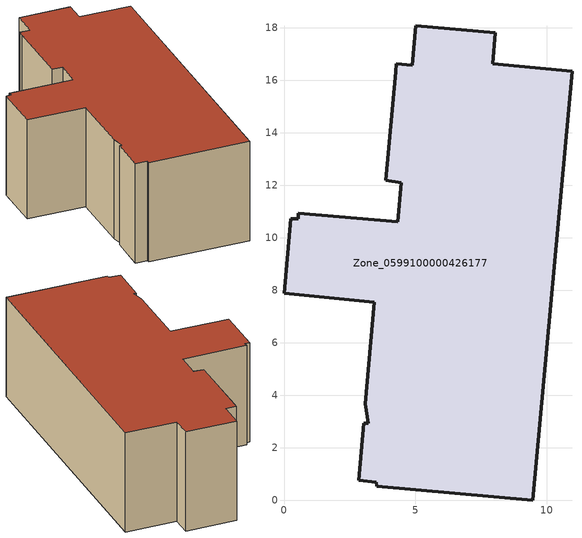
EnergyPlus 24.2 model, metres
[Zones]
Zone_0599100000426177
 floor ground (C_G): 3.54,0.54 3.52,0.69 2.84,0.77 3.03,2.94 3.21,2.93 3.1,3.68 3.44,7.55 0,7.89 0.26,10.73 0.54,10.72 0.55,10.93 4.33,10.6 4.47,12.1 3.88,12.18 4.25,16.32 4.28,16.62 4.89,16.57 5.03,18.07 8.05,17.8 7.96,16.62 10.97,16.34 9.47,0 z0
 wall outside (C_F): 7.96,16.62 8.05,17.8 5.03,18.07 4.89,16.57 4.28,16.62 4.25,16.32 3.88,12.18 4.47,12.1 4.33,10.6 0.55,10.93 0.54,10.72 0.26,10.73 0,7.89 3.44,7.55 3.1,3.68 3.21,2.93 3.03,2.94 2.84,0.77 3.52,0.69 3.54,0.54 9.47,0 10.97,16.34 7.96,16.62 z0:6.18
 roof outside (C_R): 3.54,0.54 9.47,0 10.97,16.34 7.96,16.62 8.05,17.8 5.03,18.07 4.89,16.57 4.28,16.62 4.25,16.32 3.88,12.18 4.47,12.1 4.33,10.6 0.55,10.93 0.54,10.72 0.26,10.73 0,7.89 3.44,7.55 3.1,3.68 3.21,2.93 3.03,2.94 2.84,0.77 3.52,0.69 z6.18
[BUILDING]
Pand.0599100000426177: North Axis=0; Terrain=City; Loads Convergence Tolerance Value=0.04; Temperature Convergence Tolerance Value=0.4; Solar Distribution=FullExterior; Maximum Number of Warmup Days=25; Minimum Number of Warmup Days=1
[Site:Location]
Rotterdam.The.Hague.AP_ZH_NLD Design_Conditions: Latitude=51.96; Longitude=4.45; Time Zone=1; Elevation=-4.5
[SITE:GROUNDTEMPERATURE:BUILDINGSURFACE]
18, 18, 18, 18, 18, 18, 18, 18, 18, 18, 18, 18
[MATERIAL] Thermal Absorptance=0.9; Solar Absorptance=0.7; Visible Absorptance=0.7
Name | Roughness | Thickness | Conductivity | Density | Specific Heat
G.D.2006-2014 | MediumSmooth | 0.15 | 0.06 | 540 | 1210
F.D.2006-2014 | Rough | 0.3 | 0.12 | 1920 | 840
R.D.2006-2014 | MediumRough | 0.2 | 0.08 | 1500 | 1000
[CONSTRUCTION]
C_G: G.D.2006-2014
C_F: F.D.2006-2014
C_R: R.D.2006-2014
[ZONE]
Zone_0599100000426177: Type=1; Multiplier=1; Ceiling Height=Autocalculate; Volume=Autocalculate; Floor Area=autocalculate; Part of Total Floor Area=Yes
[ZONEINFILTRATION:DESIGNFLOWRATE]
Infil_Zone_0599100000426177: Zone or ZoneList or Space or SpaceList=Zone_0599100000426177; Schedule=AlwaysOn; Design Flow Rate Calculation Method=Flow/Area; Flow Rate per Floor Area=0.0021; Constant Term Coefficient=1; Temperature Term Coefficient=0; Velocity Term Coefficient=0; Velocity Squared Term Coefficient=0
[HVACTEMPLATE:ZONE:IDEALLOADSAIRSYSTEM]
Zone_0599100000426177: Maximum Heating Supply Air Temperature=50; Minimum Cooling Supply Air Temperature=13; Maximum Heating Supply Air Humidity Ratio=0.0156; Minimum Cooling Supply Air Humidity Ratio=0.0077; Heating Limit=NoLimit; Cooling Limit=NoLimit; Dehumidification Control Type=ConstantSensibleHeatRatio; Cooling Sensible Heat Ratio=0.7; Dehumidification Setpoint=60; Humidification Control Type=None; Humidification Setpoint=30; Outdoor Air Method=None; Outdoor Air Flow Rate per Person=0.00944; Outdoor Air Flow Rate per Zone Floor Area=0; Outdoor Air Flow Rate per Zone=0; Demand Controlled Ventilation Type=None; Outdoor Air Economizer Type=NoEconomizer; Heat Recovery Type=None; Sensible Heat Recovery Effectiveness=0.7; Latent Heat Recovery Effectiveness=0.65
[ZONECONTROL:THERMOSTAT]
ThermostatControl_Zone_0599100000426177: Zone or ZoneList=Zone_0599100000426177; Control Type Schedule=DualSetpointControlType; Control 1=Thermostat_Zone_0599100000426177; Temperature Difference Between Cutout And Setpoint=0
[THERMOSTATSETPOINT:DUALSETPOINT]
Thermostat_Zone_0599100000426177: Heating Setpoint Temperature Schedule=HeatingSetpoint_Zone_0599100000426177; Cooling Setpoint Temperature Schedule=CoolingSetpoint_Zone_0599100000426177
[SCHEDULE:COMPACT]
HeatingSetpoint_Zone_0599100000426177: Through: 12/31, For: AllDays, Until: 24:00, 21
CoolingSetpoint_Zone_0599100000426177: Through: 12/31, For: AllDays, Until: 24:00, 24
DualSetpointControlType: Through: 12/31, For: AllDays, Until: 24:00, 4
AlwaysOn: Through: 12/31, For: AllDays, Until: 24:00, 1
